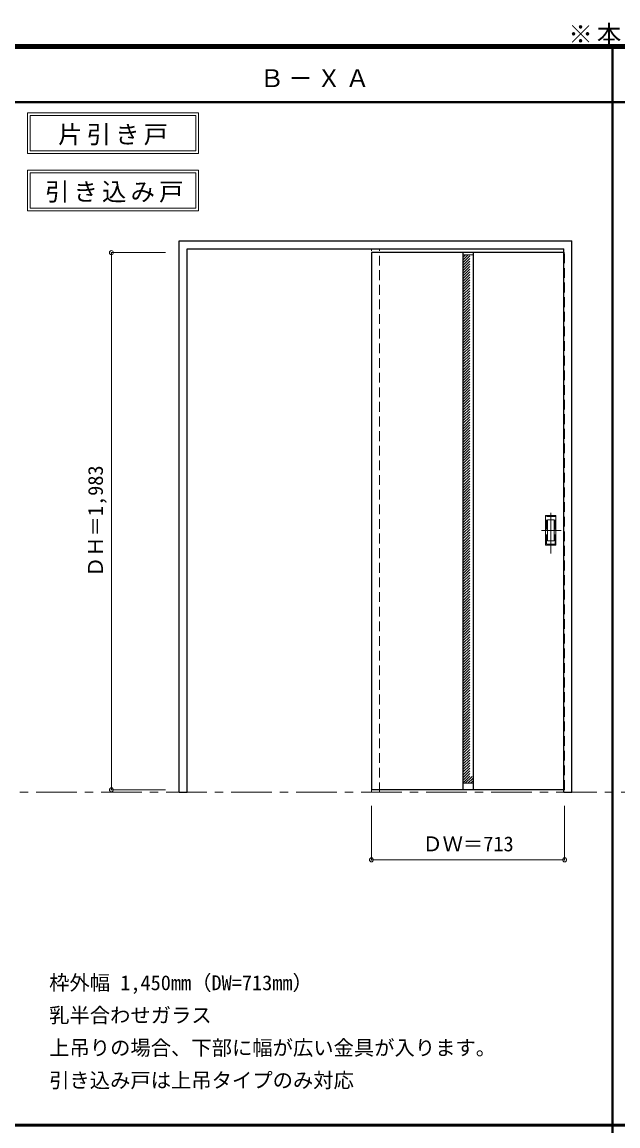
# Model space of a CAD drawing. Units: millimetres, scale not verified. Extents: x -6000 to 5700, y -4307 to 4260.
# Drawn here: x -502 to 1698, y 186 to 4260 of the extents above; entities that cross this region are included whole.
import ezdxf
from ezdxf.enums import TextEntityAlignment as Align

# ---------------------------------------------------------------- set-up
doc = ezdxf.new("R2010")
doc.units = ezdxf.units.MM
doc.header["$LTSCALE"] = 30
doc.header["$PDMODE"] = 32
doc.header["$PDSIZE"] = 15
doc.linetypes.add('CHAIN1', pattern=[8, 5, -1, 1, -1])
doc.linetypes.add('DASHED1', pattern=[1.8, 1.2, -0.6])
for name, color, linetype, lineweight in [('0-1_通り芯', 7, 'CHAIN1', 18), ('0-2_扉', 4, 'DASHED1', 9), ('0-3_仕上げ', 3, 'Continuous', 25), ('0-4_枠', 3, 'Continuous', 25), ('0-6_引手', 7, 'Continuous', 18), ('0-A_文字', 7, 'Continuous', 18), ('0-B_寸法', 7, 'Continuous', 9), ('0-C_ハッチ', 4, 'DASHED1', 9), ('F-1_枠', 6, 'Continuous', 40)]:
    doc.layers.add(name, color=color, linetype=linetype, lineweight=lineweight)
doc.styles.add('ＭＳ ゴシック', font='')
doc.styles.get('ＭＳ ゴシック').set_extended_font_data('MS Gothic')

msp = doc.modelspace()

# ---------------------------------------------------------------- linework, layer by layer
at = {"layer": '0-1_通り芯'}
msp.add_line((-5490, 1418), (5690, 1418), dxfattribs=at)
at = {"layer": '0-2_扉', "color": 3, "linetype": 'Continuous', "lineweight": 25}
for p, q in [((1498, 3409.5), (788, 3409.5)), ((788, 3409.5), (788, 1426.5)), ((1498, 1426.5), (788, 1426.5))]:
    msp.add_line(p, q, dxfattribs=at)
at = {"layer": '0-2_扉'}
for p, q in [((788, 3409.5), (788, 3405.5)), ((1498, 3409.5), (1501, 3409.5))]:
    msp.add_line(p, q, dxfattribs=at)
msp.add_lwpolyline([(1498, 1426.5), (1501, 1426.5), (1501, 3409.5)], dxfattribs=at)
at = {"layer": '0-3_仕上げ'}
for p, q in [((1125.5, 3409.5), (1125.5, 1426.5)), ((1163.5, 3409.5), (1163.5, 1426.5))]:
    msp.add_line(p, q, dxfattribs=at)
at = {"layer": '0-3_仕上げ', "color": 7, "lineweight": 18}
for p, q in [((1125.5, 3401.5), (1163.5, 3401.5)), ((1125.5, 1450.5), (1163.5, 1450.5))]:
    msp.add_line(p, q, dxfattribs=at)
at = {"layer": '0-4_枠'}
for p, q in [((78, 1418), (78, 3453)), ((78, 3453), (1528, 3453)), ((108, 3423), (1498, 3423)), ((1498, 1418), (1498, 3423)), ((1528, 1418), (1528, 3453)), ((1498, 1418), (1528, 1418))]:
    msp.add_line(p, q, dxfattribs=at)
at = {"layer": '0-4_枠', "color": 4, "linetype": 'DASHED1', "lineweight": 9}
for p, q in [((788, 1418), (788, 3423)), ((818, 1418), (818, 3423)), ((788, 1418), (818, 1418))]:
    msp.add_line(p, q, dxfattribs=at)
at = {"layer": '0-4_枠'}
msp.add_lwpolyline([(78, 1418), (108, 1418), (108, 3423)], dxfattribs=at)
at = {"layer": '0-6_引手', "linetype": 'CHAIN1'}
for p, q in [((1450, 2298.77), (1450, 2469.62)), ((1488.07, 2384), (1415.56, 2384))]:
    msp.add_line(p, q, dxfattribs=at)
at = {"layer": '0-6_引手'}
for p, q in [((1469, 2439), (1431, 2439)), ((1431, 2329), (1431, 2439)), ((1462.5, 2423), (1437.5, 2423)), ((1437.5, 2345), (1437.5, 2423)), ((1462.5, 2345), (1462.5, 2423)), ((1469, 2329), (1469, 2439)), ((1469, 2329), (1431, 2329)), ((1462.5, 2345), (1437.5, 2345))]:
    msp.add_line(p, q, dxfattribs=at)
at = {"layer": '0-6_引手', "linetype": 'DASHED1'}
for p, q in [((1434, 2333), (1434, 2435)), ((1466, 2333), (1434, 2333))]:
    msp.add_line(p, q, dxfattribs=at)
msp.add_lwpolyline([(1466, 2333), (1466, 2435), (1434, 2435)], dxfattribs=at)
at = {"layer": '0-A_文字'}
for p, q in [((-482, 3925), (-482, 3775)), ((-472, 3915), (-472, 3785)), ((-472, 3915), (139.03, 3915)), ((139.03, 3915), (139.03, 3785)), ((-482, 3775), (149.03, 3775)), ((-472, 3785), (139.03, 3785)), ((-482, 3713.53), (-482, 3563.53)), ((-472, 3703.53), (-472, 3573.53)), ((-472, 3703.53), (139.03, 3703.53)), ((139.03, 3703.53), (139.03, 3573.53)), ((-482, 3563.53), (149.03, 3563.53)), ((-472, 3573.53), (139.03, 3573.53))]:
    msp.add_line(p, q, dxfattribs=at)
for points in [[(-482, 3925), (149.03, 3925), (149.03, 3775)], [(-482, 3713.53), (149.03, 3713.53), (149.03, 3563.53)]]:
    msp.add_lwpolyline(points, dxfattribs=at)
at = {"layer": '0-B_寸法', "color": 4}
for p, q in [((-172, 3409.5), (-172, 1426.5)), ((-172, 3409.5), (28, 3409.5)), ((-172, 1426.5), (28, 1426.5)), ((1501, 1168), (1501, 1368))]:
    msp.add_line(p, q, dxfattribs=at)
msp.add_lwpolyline([(1501, 1168), (788, 1168), (788, 1368)], dxfattribs=at)
at = {"layer": '0-B_寸法'}
for p in [(-172, 3409.5), (-172, 1426.5), (788, 1168), (1501, 1168)]:
    msp.add_point(p, dxfattribs=at)
at = {"layer": '0-C_ハッチ'}
for p, q in [((1125.5, 3391.8), (1135.2, 3401.5)), ((1125.5, 3372), (1155, 3401.5)), ((1125.5, 3381.9), (1145.1, 3401.5)), ((1125.5, 3362.1), (1163.5, 3400.1)), ((1125.5, 3352.2), (1163.5, 3390.2)), ((1125.5, 3342.3), (1163.5, 3380.3)), ((1125.5, 3332.4), (1163.5, 3370.4)), ((1125.5, 3322.5), (1163.5, 3360.5)), ((1125.5, 3312.6), (1163.5, 3350.6)), ((1125.5, 3302.7), (1163.5, 3340.7)), ((1125.5, 3292.8), (1163.5, 3330.8)), ((1125.5, 3282.91), (1163.5, 3320.91)), ((1125.5, 3273.01), (1163.5, 3311.01)), ((1125.5, 3263.11), (1163.5, 3301.11)), ((1125.5, 3253.21), (1163.5, 3291.21)), ((1125.5, 3243.31), (1163.5, 3281.31)), ((1125.5, 3233.41), (1163.5, 3271.41)), ((1125.5, 3223.51), (1163.5, 3261.51)), ((1125.5, 3213.61), (1163.5, 3251.61)), ((1125.5, 3203.71), (1163.5, 3241.71)), ((1125.5, 3193.81), (1163.5, 3231.81)), ((1125.5, 3183.91), (1163.5, 3221.91)), ((1125.5, 3174.01), (1163.5, 3212.01)), ((1125.5, 3164.11), (1163.5, 3202.11)), ((1125.5, 3154.21), (1163.5, 3192.21)), ((1125.5, 3144.31), (1163.5, 3182.31)), ((1125.5, 3134.41), (1163.5, 3172.41)), ((1125.5, 3124.51), (1163.5, 3162.51)), ((1125.5, 3114.61), (1163.5, 3152.61)), ((1125.5, 3104.71), (1163.5, 3142.71)), ((1125.5, 3094.81), (1163.5, 3132.81)), ((1125.5, 3084.92), (1163.5, 3122.92)), ((1125.5, 3075.02), (1163.5, 3113.02)), ((1125.5, 3065.12), (1163.5, 3103.12)), ((1125.5, 3055.22), (1163.5, 3093.22)), ((1125.5, 3045.32), (1163.5, 3083.32)), ((1125.5, 3035.42), (1163.5, 3073.42)), ((1125.5, 3025.52), (1163.5, 3063.52)), ((1125.5, 3015.62), (1163.5, 3053.62)), ((1125.5, 3005.72), (1163.5, 3043.72)), ((1125.5, 2995.82), (1163.5, 3033.82)), ((1125.5, 2985.92), (1163.5, 3023.92)), ((1125.5, 2976.02), (1163.5, 3014.02)), ((1125.5, 2966.12), (1163.5, 3004.12)), ((1125.5, 2956.22), (1163.5, 2994.22)), ((1125.5, 2946.32), (1163.5, 2984.32)), ((1125.5, 2936.42), (1163.5, 2974.42)), ((1125.5, 2926.52), (1163.5, 2964.52)), ((1125.5, 2916.62), (1163.5, 2954.62)), ((1125.5, 2906.72), (1163.5, 2944.72)), ((1125.5, 2896.82), (1163.5, 2934.82)), ((1125.5, 2886.93), (1163.5, 2924.93)), ((1125.5, 2877.03), (1163.5, 2915.03)), ((1125.5, 2867.13), (1163.5, 2905.13)), ((1125.5, 2857.23), (1163.5, 2895.23)), ((1125.5, 2847.33), (1163.5, 2885.33)), ((1125.5, 2837.43), (1163.5, 2875.43)), ((1125.5, 2827.53), (1163.5, 2865.53)), ((1125.5, 2817.63), (1163.5, 2855.63)), ((1125.5, 2807.73), (1163.5, 2845.73)), ((1125.5, 2797.83), (1163.5, 2835.83)), ((1125.5, 2787.93), (1163.5, 2825.93)), ((1125.5, 2778.03), (1163.5, 2816.03)), ((1125.5, 2768.13), (1163.5, 2806.13)), ((1125.5, 2758.23), (1163.5, 2796.23)), ((1125.5, 2748.33), (1163.5, 2786.33)), ((1125.5, 2738.43), (1163.5, 2776.43)), ((1125.5, 2728.53), (1163.5, 2766.53)), ((1125.5, 2718.63), (1163.5, 2756.63)), ((1125.5, 2708.73), (1163.5, 2746.73)), ((1125.5, 2698.83), (1163.5, 2736.83)), ((1125.5, 2688.94), (1163.5, 2726.94)), ((1125.5, 2679.04), (1163.5, 2717.04)), ((1125.5, 2669.14), (1163.5, 2707.14)), ((1125.5, 2659.24), (1163.5, 2697.24)), ((1125.5, 2649.34), (1163.5, 2687.34)), ((1125.5, 2639.44), (1163.5, 2677.44)), ((1125.5, 2629.54), (1163.5, 2667.54)), ((1125.5, 2619.64), (1163.5, 2657.64)), ((1125.5, 2609.74), (1163.5, 2647.74)), ((1125.5, 2599.84), (1163.5, 2637.84)), ((1125.5, 2589.94), (1163.5, 2627.94)), ((1125.5, 2580.04), (1163.5, 2618.04)), ((1125.5, 2570.14), (1163.5, 2608.14)), ((1125.5, 2560.24), (1163.5, 2598.24)), ((1125.5, 2550.34), (1163.5, 2588.34)), ((1125.5, 2540.44), (1163.5, 2578.44)), ((1125.5, 2530.54), (1163.5, 2568.54)), ((1125.5, 2520.64), (1163.5, 2558.64)), ((1125.5, 2510.74), (1163.5, 2548.74)), ((1125.5, 2500.84), (1163.5, 2538.84)), ((1125.5, 2490.95), (1163.5, 2528.95)), ((1125.5, 2481.05), (1163.5, 2519.05)), ((1125.5, 2471.15), (1163.5, 2509.15)), ((1125.5, 2461.25), (1163.5, 2499.25)), ((1125.5, 2451.35), (1163.5, 2489.35)), ((1125.5, 2441.45), (1163.5, 2479.45)), ((1125.5, 2431.55), (1163.5, 2469.55)), ((1125.5, 2421.65), (1163.5, 2459.65)), ((1125.5, 2411.75), (1163.5, 2449.75)), ((1125.5, 2401.85), (1163.5, 2439.85)), ((1125.5, 2391.95), (1163.5, 2429.95)), ((1125.5, 2382.05), (1163.5, 2420.05)), ((1125.5, 2372.15), (1163.5, 2410.15)), ((1125.5, 2362.25), (1163.5, 2400.25)), ((1125.5, 2352.35), (1163.5, 2390.35)), ((1125.5, 2342.45), (1163.5, 2380.45)), ((1125.5, 2332.55), (1163.5, 2370.55)), ((1125.5, 2322.65), (1163.5, 2360.65)), ((1125.5, 2312.75), (1163.5, 2350.75)), ((1125.5, 2302.86), (1163.5, 2340.86)), ((1125.5, 2292.96), (1163.5, 2330.96)), ((1125.5, 2283.06), (1163.5, 2321.06)), ((1125.5, 2273.16), (1163.5, 2311.16)), ((1125.5, 2263.26), (1163.5, 2301.26)), ((1125.5, 2253.36), (1163.5, 2291.36)), ((1125.5, 2243.46), (1163.5, 2281.46)), ((1125.5, 2233.56), (1163.5, 2271.56)), ((1125.5, 2223.66), (1163.5, 2261.66)), ((1125.5, 2213.76), (1163.5, 2251.76)), ((1125.5, 2203.86), (1163.5, 2241.86)), ((1125.5, 2193.96), (1163.5, 2231.96)), ((1125.5, 2184.06), (1163.5, 2222.06)), ((1125.5, 2174.16), (1163.5, 2212.16)), ((1125.5, 2164.26), (1163.5, 2202.26)), ((1125.5, 2154.36), (1163.5, 2192.36)), ((1125.5, 2144.46), (1163.5, 2182.46)), ((1125.5, 2134.56), (1163.5, 2172.56)), ((1125.5, 2124.66), (1163.5, 2162.66)), ((1125.5, 2114.76), (1163.5, 2152.76)), ((1125.5, 2104.87), (1163.5, 2142.87)), ((1125.5, 2094.97), (1163.5, 2132.97)), ((1125.5, 2085.07), (1163.5, 2123.07)), ((1125.5, 2075.17), (1163.5, 2113.17)), ((1125.5, 2065.27), (1163.5, 2103.27)), ((1125.5, 2055.37), (1163.5, 2093.37)), ((1125.5, 2045.47), (1163.5, 2083.47)), ((1125.5, 2035.57), (1163.5, 2073.57)), ((1125.5, 2025.67), (1163.5, 2063.67)), ((1125.5, 2015.77), (1163.5, 2053.77)), ((1125.5, 2005.87), (1163.5, 2043.87)), ((1125.5, 1995.97), (1163.5, 2033.97)), ((1125.5, 1986.07), (1163.5, 2024.07)), ((1125.5, 1976.17), (1163.5, 2014.17)), ((1125.5, 1966.27), (1163.5, 2004.27)), ((1125.5, 1956.37), (1163.5, 1994.37)), ((1125.5, 1946.47), (1163.5, 1984.47)), ((1125.5, 1936.57), (1163.5, 1974.57)), ((1125.5, 1926.67), (1163.5, 1964.67)), ((1125.5, 1916.77), (1163.5, 1954.77)), ((1125.5, 1906.88), (1163.5, 1944.88)), ((1125.5, 1896.98), (1163.5, 1934.98)), ((1125.5, 1887.08), (1163.5, 1925.08)), ((1125.5, 1877.18), (1163.5, 1915.18)), ((1125.5, 1867.28), (1163.5, 1905.28)), ((1125.5, 1857.38), (1163.5, 1895.38)), ((1125.5, 1847.48), (1163.5, 1885.48)), ((1125.5, 1837.58), (1163.5, 1875.58)), ((1125.5, 1827.68), (1163.5, 1865.68)), ((1125.5, 1817.78), (1163.5, 1855.78)), ((1125.5, 1807.88), (1163.5, 1845.88)), ((1125.5, 1797.98), (1163.5, 1835.98)), ((1125.5, 1788.08), (1163.5, 1826.08)), ((1125.5, 1778.18), (1163.5, 1816.18)), ((1125.5, 1768.28), (1163.5, 1806.28)), ((1125.5, 1758.38), (1163.5, 1796.38)), ((1125.5, 1748.48), (1163.5, 1786.48)), ((1125.5, 1738.58), (1163.5, 1776.58)), ((1125.5, 1728.68), (1163.5, 1766.68)), ((1125.5, 1718.78), (1163.5, 1756.78)), ((1125.5, 1708.89), (1163.5, 1746.89)), ((1125.5, 1698.99), (1163.5, 1736.99)), ((1125.5, 1689.09), (1163.5, 1727.09)), ((1125.5, 1679.19), (1163.5, 1717.19)), ((1125.5, 1669.29), (1163.5, 1707.29)), ((1125.5, 1659.39), (1163.5, 1697.39)), ((1125.5, 1649.49), (1163.5, 1687.49)), ((1125.5, 1639.59), (1163.5, 1677.59)), ((1125.5, 1629.69), (1163.5, 1667.69)), ((1125.5, 1619.79), (1163.5, 1657.79)), ((1125.5, 1609.89), (1163.5, 1647.89)), ((1125.5, 1599.99), (1163.5, 1637.99)), ((1125.5, 1590.09), (1163.5, 1628.09)), ((1125.5, 1580.19), (1163.5, 1618.19)), ((1125.5, 1570.29), (1163.5, 1608.29)), ((1125.5, 1560.39), (1163.5, 1598.39)), ((1125.5, 1550.49), (1163.5, 1588.49)), ((1125.5, 1540.59), (1163.5, 1578.59)), ((1125.5, 1530.69), (1163.5, 1568.69)), ((1125.5, 1520.79), (1163.5, 1558.79)), ((1125.5, 1510.9), (1163.5, 1548.9)), ((1125.5, 1501), (1163.5, 1539)), ((1125.5, 1491.1), (1163.5, 1529.1)), ((1125.5, 1481.2), (1163.5, 1519.2)), ((1125.5, 1471.3), (1163.5, 1509.3)), ((1125.5, 1461.4), (1163.5, 1499.4)), ((1125.5, 1451.5), (1163.5, 1489.5)), ((1134.4, 1450.5), (1163.5, 1479.6)), ((1144.3, 1450.5), (1163.5, 1469.7)), ((1154.2, 1450.5), (1163.5, 1459.8))]:
    msp.add_line(p, q, dxfattribs=at)
at = {"layer": 'F-1_枠'}
for p, q in [((-6000, 4175), (5700, 4175)), ((-6000, 4170), (5700, 4170)), ((-6000, 4165), (5700, 4165)), ((1678, -3790), (1678, 4175)), ((-6000, 3965), (5700, 3965)), ((-6000, 190.5), (5700, 190.5)), ((-6000, 187.5), (5700, 187.5))]:
    msp.add_line(p, q, dxfattribs=at)

# ---------------------------------------------------------------- texts
at = {"layer": '0-A_文字', "style": 'ＭＳ ゴシック'}
for s, p in [('枠外幅 1,450mm（DW=713mm）', (-402, 670.5)), ('乳半合わせガラス', (-402, 550.5)), ('上吊りの場合、下部に幅が広い金具が入ります。', (-402, 430.5)), ('引き込み戸は上吊タイプのみ対応', (-402, 310.5))]:
    msp.add_text(s, height=54.99, dxfattribs=at).set_placement(p, align=Align.BOTTOM_LEFT)
at = {"layer": '0-A_文字', "char_height": 65.98, "attachment_point": 7, "style": 'ＭＳ ゴシック'}
for s, insert in [('\\T1.17;※本図は意匠確認用です。\u3000表記の簡略化している部位がございますのでご注意下さい。', (1515, 4175)), ('\\T1.17;Ｂ－ＸＡ', (375.5, 4020)), ('\\T1.17;片引き戸', (-368.98, 3805)), ('\\T1.17;引き込み戸', (-417.34, 3593.53))]:
    msp.add_mtext(s, dxfattribs=dict(at, insert=insert))
at = {"layer": '0-B_寸法', "style": 'ＭＳ ゴシック'}
msp.add_text('ＤＨ＝1,983', height=54.99, rotation=90, dxfattribs=at).set_placement((-187, 2211.75), align=Align.BOTTOM_LEFT)
msp.add_text('ＤＷ＝713', height=54.99, dxfattribs=at).set_placement((975.75, 1183), align=Align.BOTTOM_LEFT)

doc.saveas('drawing.dxf')
